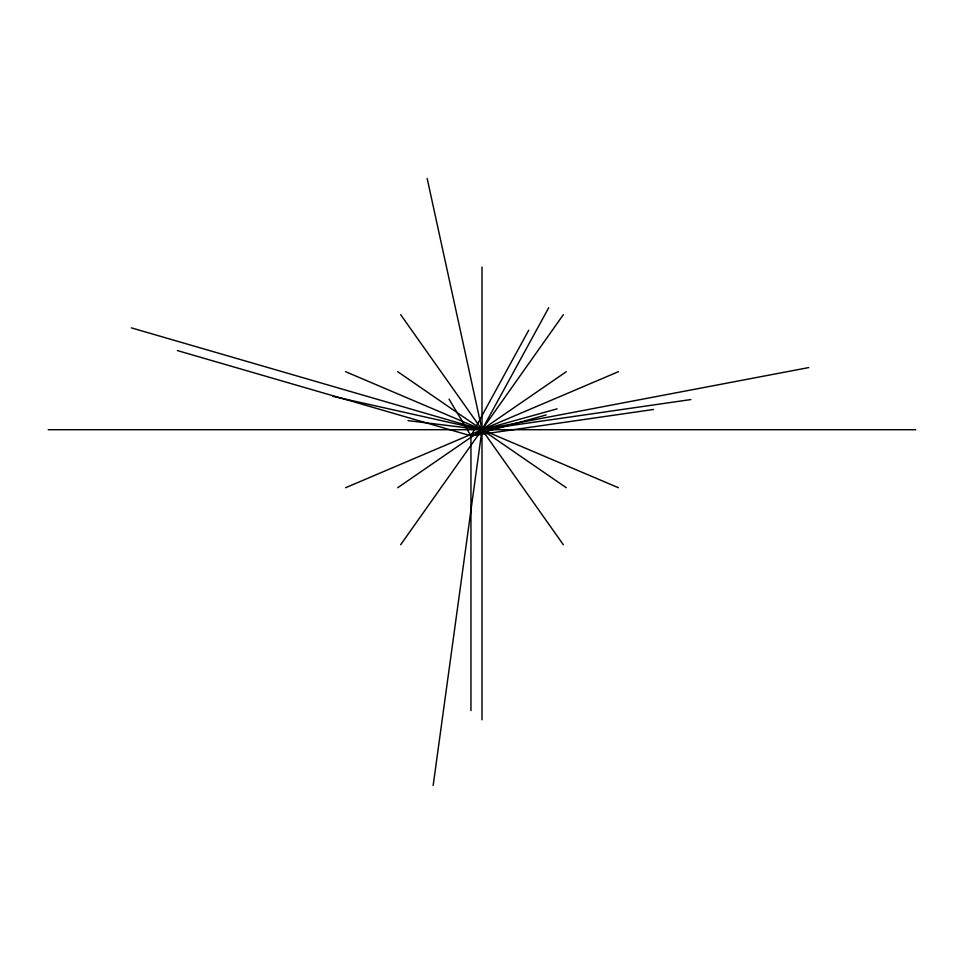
<?xml version="1.0" encoding="UTF-8"?>
<svg xmlns="http://www.w3.org/2000/svg" width="964" height="964" viewBox="0 0 964 964"><rect width="100%" height="100%" fill="white"/><g stroke="black" fill="none" stroke-linecap="round" stroke-linejoin="round"><path stroke-width="1.45" d="M433.149 785.576L482 429.703L427.148 178.424M528.754 330.182L470.95 435.836L470.95 710.613M408.001 420.605L482 429.703L548.709 307.769M400.663 544.732L563.337 314.674M397.698 487.724L566.302 371.694M345.594 487.724L618.406 371.694M332.978 396.349L482 429.703L557.132 408.844M546.082 414.978L470.95 435.836L177.4 350.571M131.309 327.856L482 429.703L808.724 367.585M482 429.703L690.851 399.566M653.484 409.483L470.95 435.836L449.043 399.156M48.2 429.703L915.8 429.703M345.594 371.694L618.406 487.724M397.698 371.694L566.302 487.724M400.663 314.674L563.337 544.732M482 267.028L482 719.795"/></g></svg>
